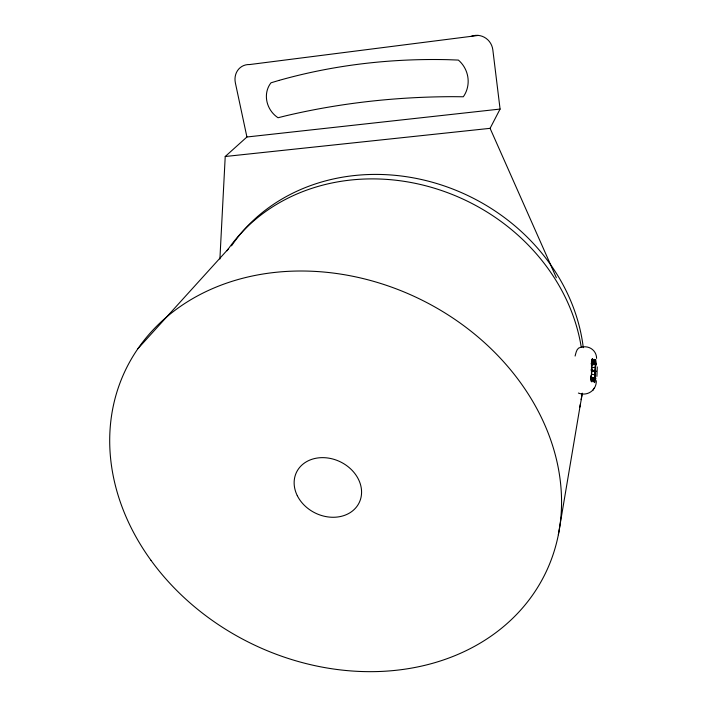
<?xml version="1.0" encoding="UTF-8"?>
<svg xmlns="http://www.w3.org/2000/svg" width="707" height="707" viewBox="0 0 707 707"><rect width="100%" height="100%" fill="white"/><g stroke="black" fill="none" stroke-linecap="round" stroke-linejoin="round"><path stroke-width="1.06" d="M597.274 366.924L596.894 376.389M591.476 364.326L591.476 374.109L591.909 370.945L591.185 369.955L591.971 369.39L592.086 366.394L591.432 362.382L592.475 358.537L593.129 362.55L592.696 362.921L592.068 359.076M590.548 377.6L594.092 378.66L594.728 382.584L595.745 378.731L595.108 374.807L595.232 371.847L595.992 371.29L595.294 370.318L595.409 367.357L596.346 363.866L595.648 359.545L595.25 360.084C595.197 367.295 594.879 374.843 594.366 382.036L593.756 378.28L590.716 377.6M219.895 259.036L225.224 156.503L246.92 136.999L500.079 109.064L492.832 49.852A16.411 16.022 77.9 0 0 471.242 36.331L249.73 64.54A16.924 15.103 57.4 0 0 235.378 82.922L246.92 136.999M591.282 363.46L593.756 362.744L594.066 359.297L594.083 362.841L591.565 363.539M592.793 378.042L592.899 378.678L593.058 378.104L593.456 378.51L593.155 381.966L593.129 378.422L592.095 377.865L591.176 381.285L590.716 378.466M558.353 534.748L580.456 403.883M596.328 380.711C596.575 390.397 587.296 396.609 578.379 393.065M575.1 356.045C575.966 352.943 576.638 347.738 580.686 347.331M592.095 377.865L592.493 378.272L591.547 381.842L590.831 377.503L591.786 373.941M590.787 376.672L591.246 374.966M595.25 360.084L594.348 363.416L591.096 363.884M592.696 362.921L594.72 363.036L595.648 359.545M591.397 361.577L591.847 359.907M556.365 277.763L490.092 128.338L500.079 109.064M592.705 390.538L593.235 389.681M593.827 388.726L594.313 387.957M137.909 348.692L228.317 248.952M591.909 370.945L591.185 369.955L591.971 369.39M591.662 365.148L596.346 363.866M591.538 371.626L595.992 371.29L594.826 370.441L591.591 370.265M595.108 374.807L591.432 374.303M594.826 370.441L595.294 370.318M471.242 36.331L478.356 35.412M591.697 367.587L595.409 367.357M225.224 156.503L490.092 128.338M581.181 347.278C588.922 345.078 596.522 350.301 596.602 358.405M591.715 370.981L595.992 371.29M595.745 378.731L591.185 377.008M592.493 378.272L593.129 378.422M593.456 378.51L594.092 378.66M593.129 362.55L593.756 362.744M594.083 362.841L594.72 363.036M594.773 371.661L595.232 371.847M231.516 245.842A193.842 170.325 25.9 0 1 434.398 182.83A193.842 170.325 25.9 0 1 583.284 347.667M582.303 393.286A193.842 170.325 25.9 0 1 581.101 399.623M227.062 250.764A195.689 171.43 25.9 0 1 428.354 186.48A195.689 171.43 25.9 0 1 581.287 347.34M582.17 393.286A195.689 171.43 25.9 0 1 579.775 407.161M279.053 80.395L271.011 82.799A23.817 21.59 55.7 0 0 278.037 117.742L286.105 115.736A648.063 497.675 15.3 0 1 452.878 96.673L463.315 96.771A27.255 26.353 60.9 0 0 458.375 60.077L447.814 59.68A527.563 430.218 17.2 0 0 279.053 80.395M150.989 560.333A233.257 191.738 25.9 0 0 540.687 582.294A233.257 191.738 25.9 0 0 315.198 271.408A233.257 191.738 25.9 0 0 150.989 560.333M297.285 495.642A34.829 28.501 25.9 0 0 355.462 508.192A34.829 28.501 25.9 0 0 330.823 458.534A34.829 28.501 25.9 0 0 297.285 495.642"/></g></svg>
